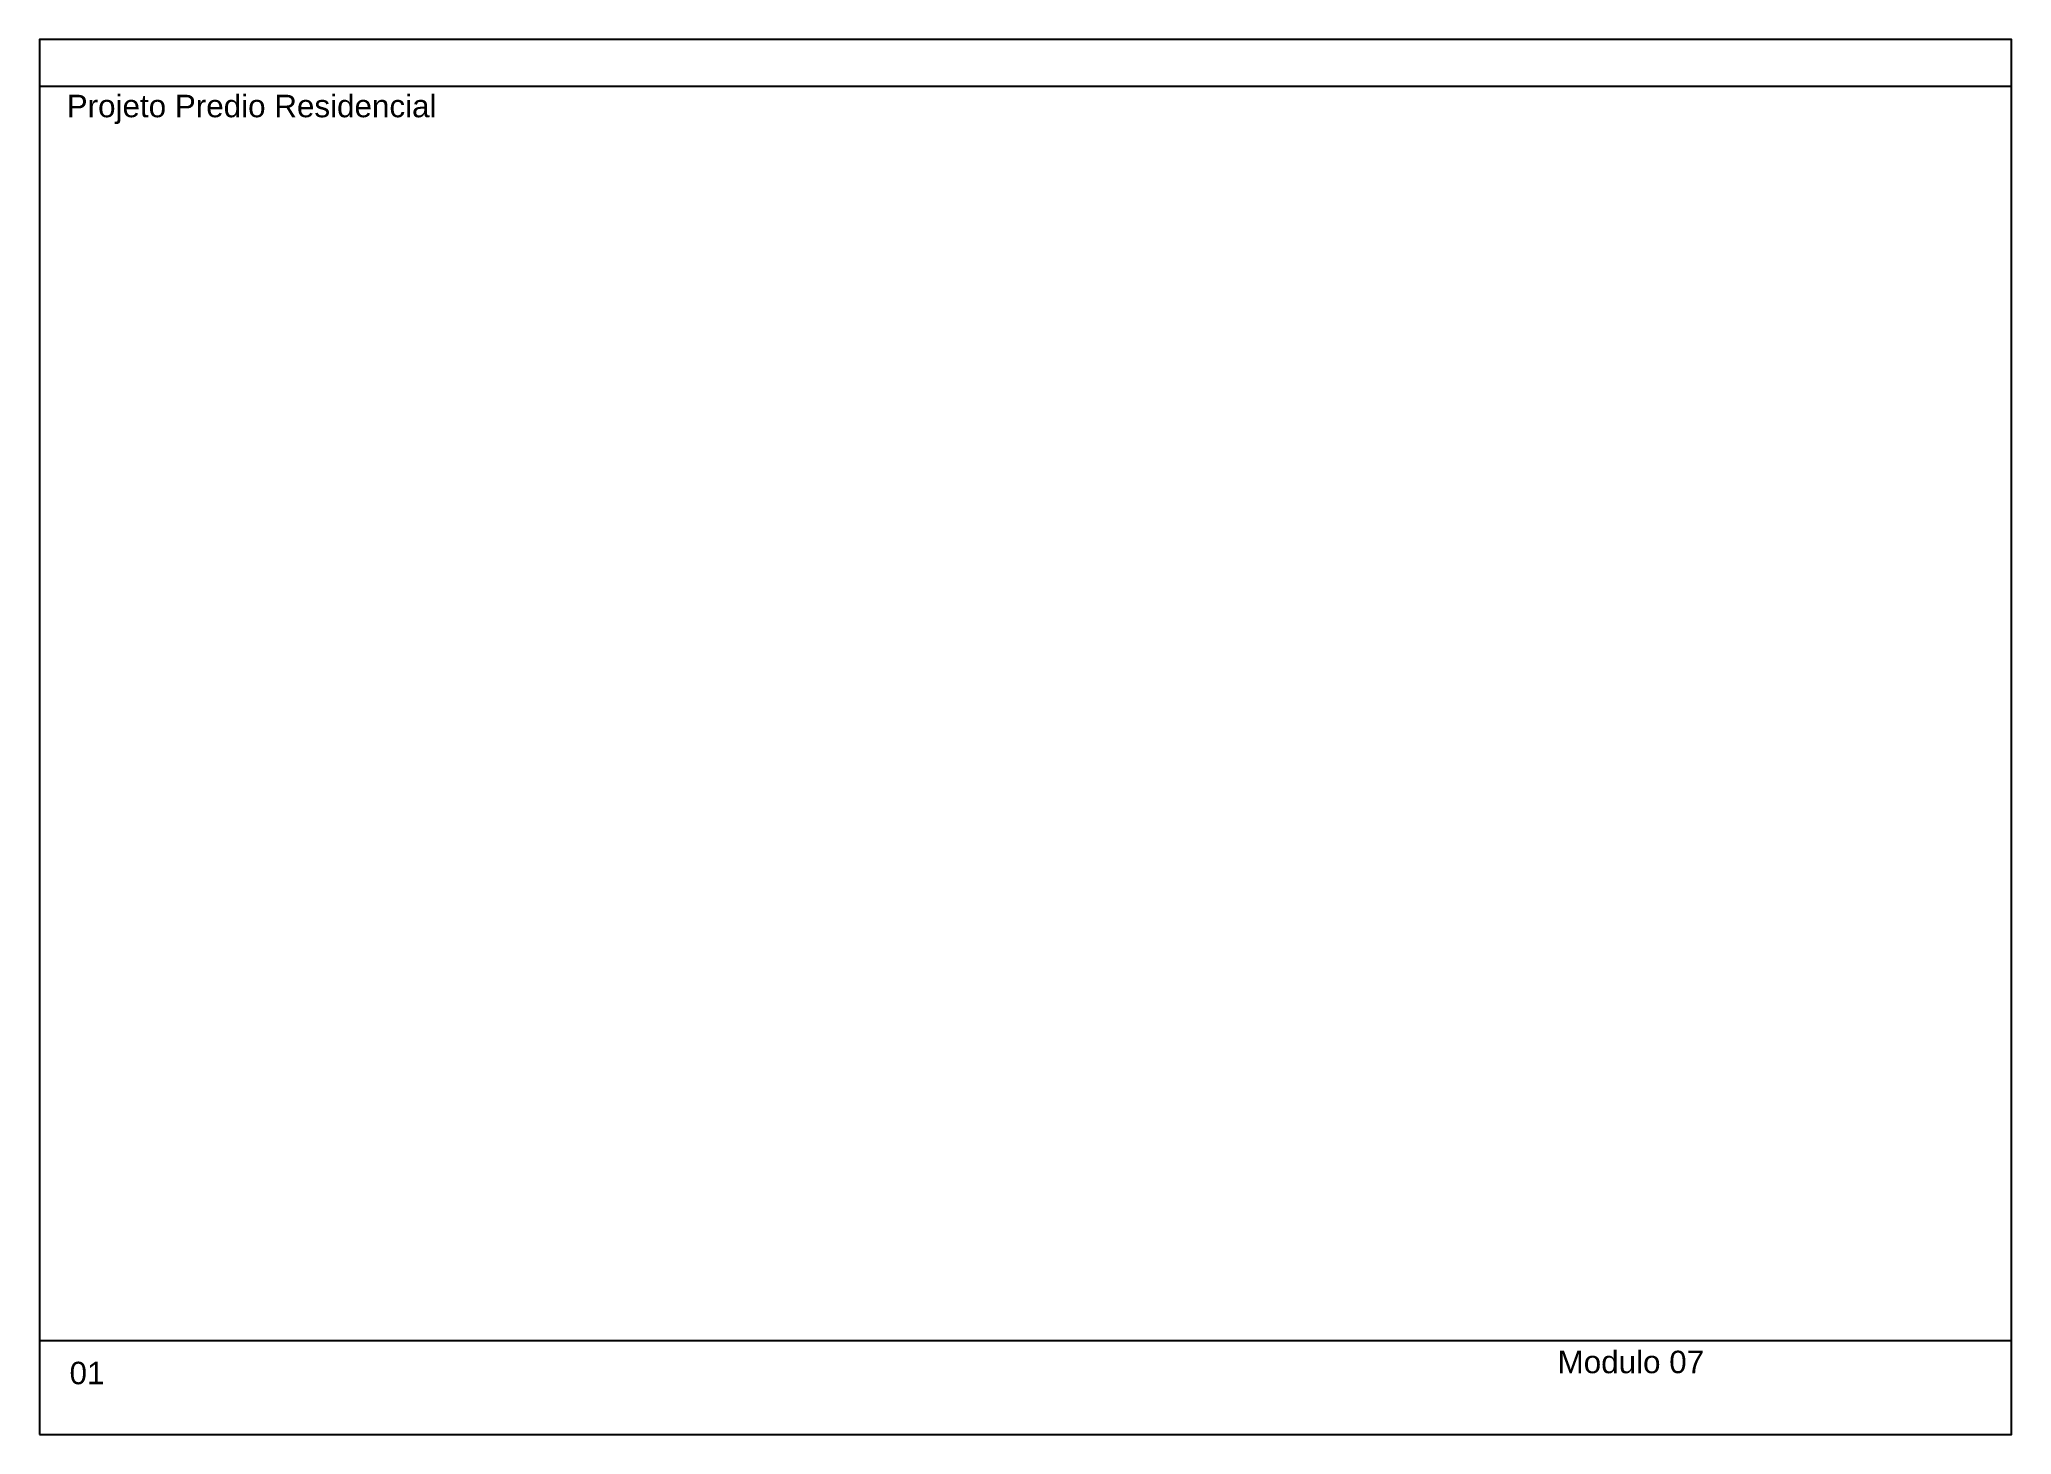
# Paper-space layout 'Layout1' of a CAD drawing. Extents: x 243 to 663, y 212 to 509.
import ezdxf

# ---------------------------------------------------------------- set-up
doc = ezdxf.new("R2010")
doc.units = 0
doc.header["$LTSCALE"] = 7
doc.layers.add('ALVE-CT', color=3, linetype='CONTINUOUS')
doc.layers.add('P-PRAN', color=7, linetype='CONTINUOUS')
doc.styles.add('PSPACE1', font='arial.ttf', dxfattribs={"height": 1.5})

psp = doc.layouts.get("Layout1")

# ---------------------------------------------------------------- linework, layer by layer
at = {"layer": 'P-PRAN'}
for p, q in [((662.81, 498.76), (242.81, 498.76)), ((242.81, 231.76), (662.81, 231.76))]:
    psp.add_line(p, q, dxfattribs=at)
psp.add_lwpolyline([(242.81, 211.76), (662.81, 211.76), (662.81, 508.76), (242.81, 508.76)], close=True, dxfattribs=at)

# ---------------------------------------------------------------- texts
at = {"layer": 'P-PRAN', "style": 'PSPACE1'}
for s, height, p in [('Projeto Predio Residencial', 4.7846, (248.62, 492.2)), ('01', 4.785, (249.23, 222.47)), ('Modulo 07', 4.785, (566.13, 224.82))]:
    psp.add_text(s, height=height, dxfattribs=at).set_placement(p)

# ---------------------------------------------------------------- viewports
at = {"layer": 'ALVE-CT'}
psp.add_viewport(center=(452.81, 365.26), size=(420, 267), view_center_point=(3145.409, 1168.783), view_height=510.86961, dxfattribs=at)

doc.saveas('drawing.dxf')
